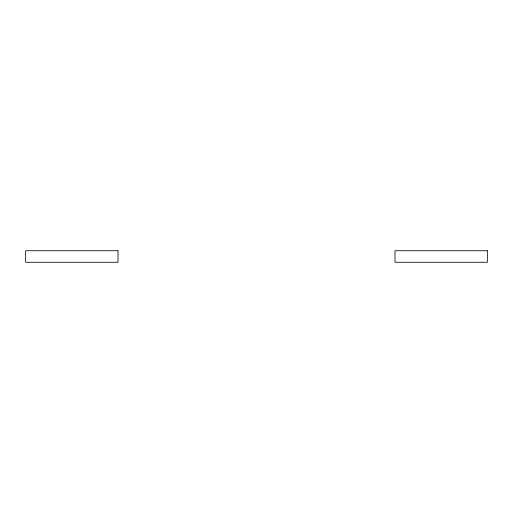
<?xml version="1.0" encoding="UTF-8"?>
<svg xmlns="http://www.w3.org/2000/svg" width="513" height="513" viewBox="0 0 513 513"><rect width="100%" height="100%" fill="white"/><g stroke="black" fill="none" stroke-linecap="round" stroke-linejoin="round"><path stroke-width="0.77" d="M117.99 250.729L25.65 250.729L25.65 262.271L117.99 262.271L117.99 250.729M487.35 250.729L395.01 250.729L395.01 262.271L487.35 262.271L487.35 250.729"/></g></svg>
